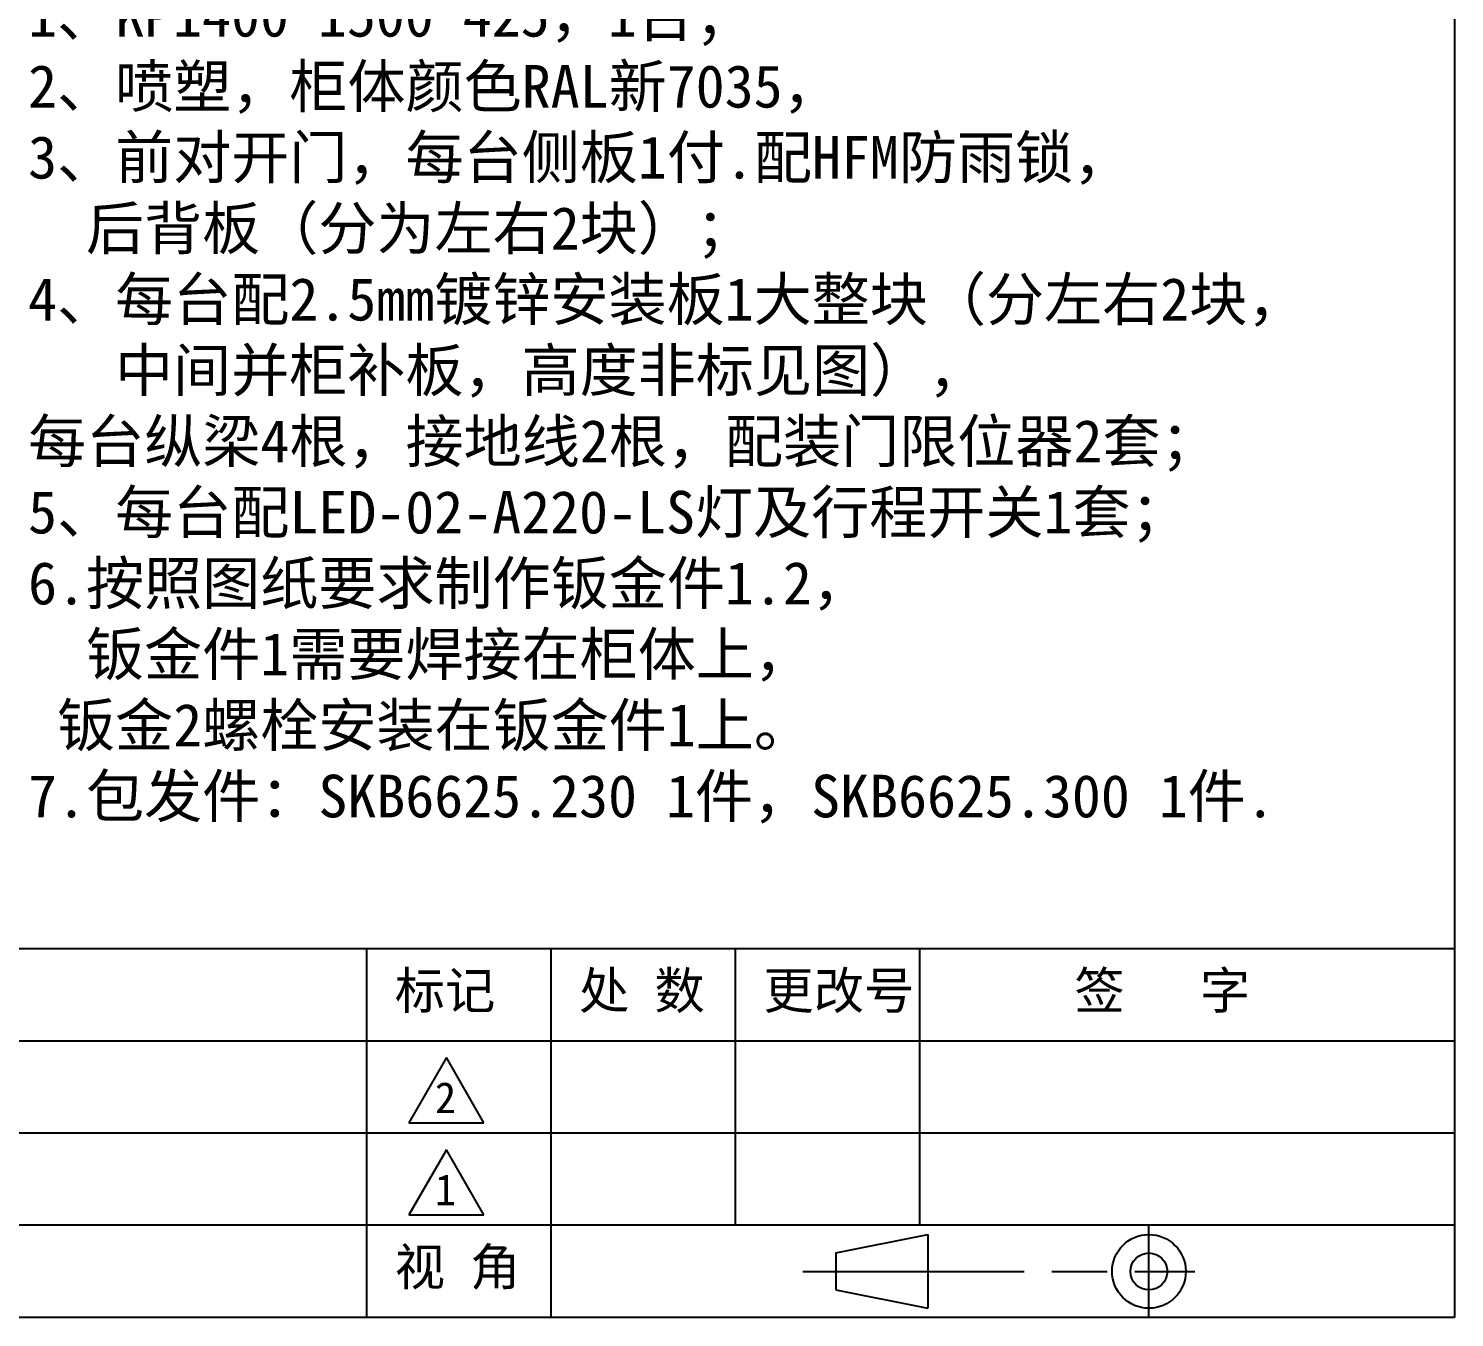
# Model space of a CAD drawing. Header units: millimetres. Extents: x 6893 to 19543, y -3475 to 6590.
# Drawn here: x 11544 to 13285, y -3475 to -1901 of the extents above; entities that cross this region are included whole.
import ezdxf

# ---------------------------------------------------------------- set-up
doc = ezdxf.new("R2010")
doc.units = ezdxf.units.MM
doc.linetypes.add('ACAD_ISO04W100', pattern=[30, 24, -3, 0, -3])
doc.linetypes.add('ACAD_ISO08W100', pattern=[36, 24, -3, 6, -3])
for name, color, linetype in [('shixian', 7, 'Continuous'), ('tukuang', 7, 'Continuous'), ('xuxian1', 6, 'ACAD_ISO04W100'), ('zhongxingxian', 1, 'ACAD_ISO08W100')]:
    doc.layers.add(name, color=color, linetype=linetype)
doc.layers.add('注释层', color=3, linetype='Continuous', lineweight=0)
doc.styles.get("Standard").update_dxf_attribs({"font": ''})
doc.styles.get('Standard').set_extended_font_data('SimSun')

# ---------------------------------------------------------------- blocks, each defined once
blk = doc.blocks.new('图框1')
for p, q in [((274.583, 52.158), (274.583, 72.158)), ((284.583, 52.158), (284.583, 72.158)), ((294.583, 57.158), (294.583, 72.158)), ((304.583, 57.158), (304.583, 72.158)), ((333.583, 67.158), (139.583, 67.158)), ((278.896, 66.256), (276.857, 62.725)), ((280.934, 62.725), (278.896, 66.256)), ((276.857, 62.725), (280.934, 62.725)), ((333.583, 62.158), (139.583, 62.158)), ((278.896, 61.256), (276.857, 57.725)), ((280.934, 57.725), (278.896, 61.256)), ((276.857, 57.725), (280.934, 57.725)), ((333.583, 57.158), (139.583, 57.158)), ((300.019, 55.658), (305.019, 56.658)), ((305.019, 56.658), (305.019, 52.658)), ((317.006, 52.158), (317.006, 57.158)), ((300.019, 55.658), (300.019, 53.658)), ((300.019, 53.658), (305.019, 52.658))]:
    blk.add_line(p, q)
for radius in [2, 1]:
    blk.add_circle((317.006, 54.658), radius)
at = {"layer": 'tukuang', "linetype": 'ByBlock'}
blk.add_line((333.583, 72.158), (49.583, 72.158), dxfattribs=at)
at = {"layer": 'xuxian1', "linetype": 'ByBlock'}
for p, q in [((333.583, 247.158), (333.583, 52.158)), ((333.583, 52.158), (49.583, 52.158))]:
    blk.add_line(p, q, dxfattribs=at)
at = {"layer": 'zhongxingxian', "ltscale": 0.5}
blk.add_line((298.238, 54.658), (319.506, 54.658), dxfattribs=at)
for s, p in [('2', (278.277, 63.245)), ('1', (278.277, 58.245))]:
    blk.add_text(s, height=1.683).set_placement(p)
at = {"layer": 'shixian', "char_height": 2, "width": 17.99298, "attachment_point": 1}
for s, insert in [('标记', (276.093, 70.903)), ('处 数', (286.093, 70.903)), ('更改号', (296.093, 70.903)), ('签   字', (312.961, 70.903)), ('视 角', (276.093, 55.903))]:
    blk.add_mtext(s, dxfattribs=dict(at, insert=insert))

msp = doc.modelspace()

# ---------------------------------------------------------------- block references
at = {"layer": 'shixian', "xscale": 22.50881212445511, "yscale": 22.50881212445165, "zscale": 22.50881212444691}
msp.add_blockref('图框1', (5776.9362, -4649.0462), dxfattribs=at)

# ---------------------------------------------------------------- texts
at = {"layer": '注释层', "color": 0, "insert": (11543.7348, -1772.01), "char_height": 52, "width": 2993.046247, "attachment_point": 1}
msp.add_mtext('配置要求：材质冷轧板，柜体1.5，门板2.0\\P1、KP1400*1500*425，1台；\\P2、喷塑，柜体颜色RAL新7035，\\P3、前对开门，每台侧板1付.配HFM防雨锁，\\P  {\\C7;后背板（分为左右2块）；\\P4、每台配\\C1;2.5mm\\C7;镀锌安装板1大整块（分左右2块，\\P   中间并柜补板，高度非标见图），\\P每台纵梁4根，接地线2根，}配装门限位{\\C7;器2套； \\P5、每台配LED-02-A220-LS灯及行程开关1套；\\P\\A1;\\C0;6.按照图纸要求制作钣金件1.2，}\\P  \\A1;钣金件1需要焊接在柜体上，\\P 钣金2螺栓安装在钣金件1上。\\P7.包发件：SKB6625.230 1件，SKB6625.300 1件.', dxfattribs=at)

doc.saveas('drawing.dxf')
